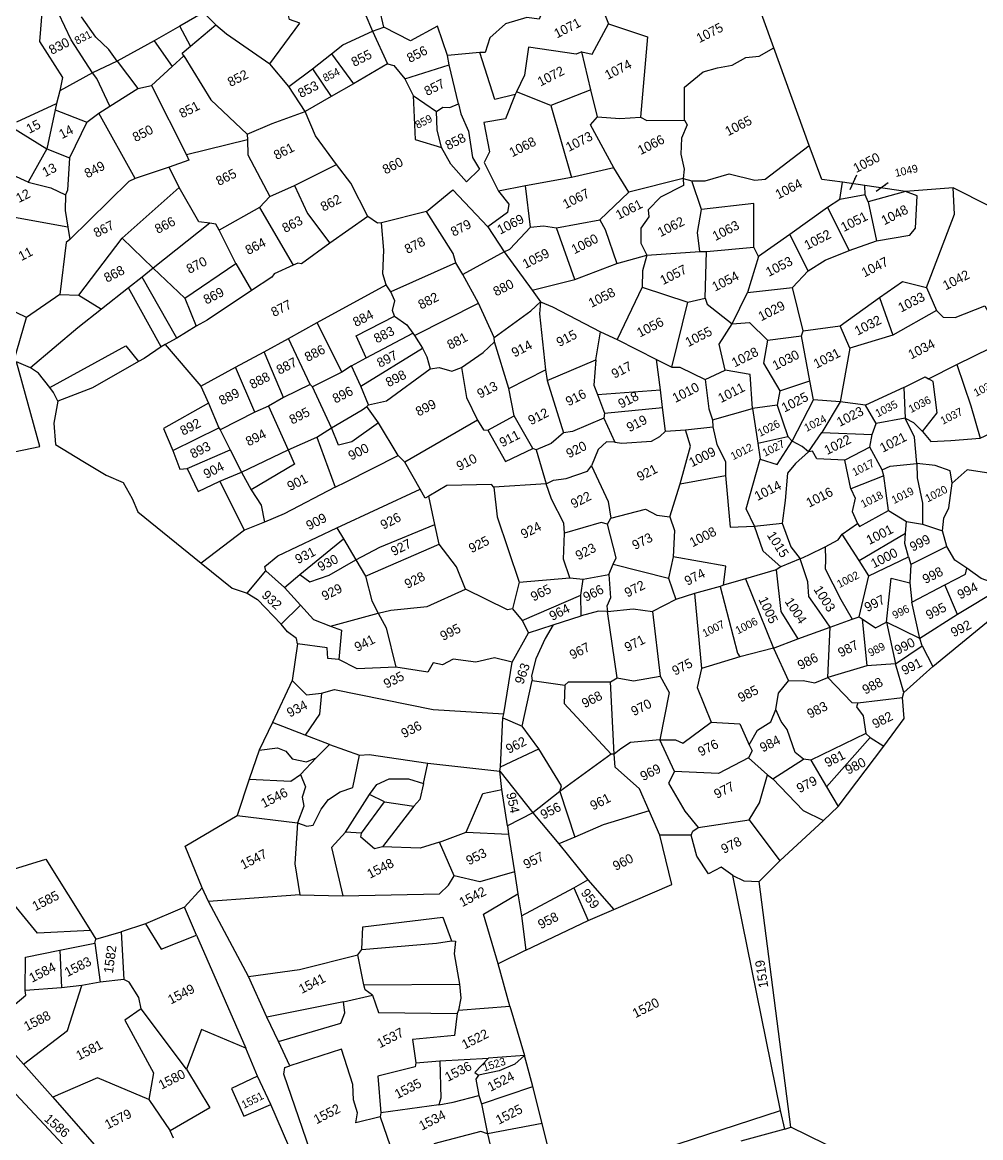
# Model space of a CAD drawing. Header units: metres. Extents: x 255385 to 258919, y 2204351 to 2207088.
# Drawn here: x 256533.6 to 256898.4, y 2205048.2 to 2205473 of the extents above; entities that cross this region are included whole.
import ezdxf

# ---------------------------------------------------------------- set-up
doc = ezdxf.new("R2010")
doc.units = ezdxf.units.M
doc.header["$MEASUREMENT"] = 0
for name, color, linetype in [('POLY_PARCEL', 6, 'Continuous'), ('POLY_WATER', 4, 'Continuous'), ('SYM_ARROW', 1, 'Continuous'), ('TEXT_PARCEL', 7, 'Continuous')]:
    doc.layers.add(name, color=color, linetype=linetype)
doc.styles.get("Standard").update_dxf_attribs({"font": 'simplex.shx'})
doc.styles.add('TEXT_MAP', font='KRDEV050.TTF', dxfattribs={"height": 1.8})
doc.dimstyles.get("Standard").update_dxf_attribs({"dimtxt": 0.18, "dimasz": 0.18, "dimexe": 0.18, "dimexo": 0.0625, "dimgap": 0.09, "dimtad": 0, "dimtih": 1, "dimtoh": 1, "dimdec": 4, "dimzin": 0, "dimdsep": 46, "dimtxsty": 'Standard', "dimcen": 0.09, "dimadec": 0, "dimazin": 0, "dimtfac": 1, "dimtdec": 4, "dimtofl": 0, "dimtmove": 0, "dimatfit": 3, "dimfxl": 1, "dimtolj": 1, "dimtzin": 0, "dimarcsym": 0})

# ---------------------------------------------------------------- blocks, each defined once
blk = doc.blocks.new('TEXTARROW')
blk.add_leader([(0, 0), (8.64, 0)], dimstyle='Standard', override={"dimtxt": 2.5, "dimasz": 2.5, "dimexe": 1.25, "dimexo": 0.625, "dimgap": 0.625, "dimtad": 1, "dimtih": 0, "dimtoh": 0, "dimzin": 8, "dimcen": 2.5, "dimtofl": 1})
blk = doc.blocks.new('fdfdf')
at = {"layer": 'POLY_PARCEL'}
for points in [[(1959.86, 2724.26), (1956.52, 2718.86), (1957.33, 2710.7), (1955.72, 2708.69)], [(1962.8, 2708.89), (1962.05, 2716.36), (1962.22, 2722.05)], [(1968.03, 2708.78), (1967.63, 2711.48), (1966.48, 2714.7), (1965.79, 2719.41)], [(1955.72, 2708.69), (1953.99, 2706.79)], [(1962.8, 2708.89), (1955.72, 2708.69)], [(1962.86, 2701.71), (1963.09, 2707.57), (1962.8, 2708.89)], [(1968.03, 2708.78), (1962.8, 2708.89)], [(1976.14, 2709.01), (1968.03, 2708.78)], [(1968.03, 2708.78), (1969.18, 2702.28)], [(1981.78, 2709.24), (1976.14, 2709.01)], [(1976.14, 2709.01), (1976.95, 2703.09)], [(1988.05, 2706.36), (1987.02, 2709.53), (1981.78, 2709.24)], [(1981.84, 2704.93), (1981.78, 2709.24)], [(1945.68, 2707.13), (1953.99, 2706.79)], [(1953.99, 2706.79), (1953.24, 2705.87)], [(1944.54, 2706.36), (1948.41, 2699.9)], [(1953.24, 2705.87), (1948.41, 2699.9)], [(1953.24, 2705.87), (1957.61, 2700.99)], [(1979.88, 2703.89), (1979.83, 2704.47), (1981.84, 2704.93)], [(1981.84, 2704.93), (1988.05, 2706.36)], [(1988.05, 2706.36), (1989.08, 2703.91), (1993.87, 2695.04)], [(1993.87, 2695.04), (2002.49, 2699.39), (2001.04, 2700.89), (2001.91, 2704.47), (2010.82, 2704.91)], [(2010.82, 2704.91), (2010.48, 2701.87), (2014.45, 2695.42), (2014.22, 2691.69)], [(1962.86, 2701.71), (1969.18, 2702.28)], [(1969.18, 2702.28), (1971.77, 2701.6)], [(1971.77, 2701.6), (1976.95, 2703.09)], [(1976.95, 2703.09), (1979.88, 2703.89)], [(1979.88, 2703.89), (1980.68, 2694.02), (1983.85, 2685)], [(1942.37, 2695.82), (1937.78, 2701.56)], [(1957.61, 2700.99), (1951.52, 2696.39)], [(1957.61, 2700.99), (1960.38, 2701.48)], [(1960.38, 2701.48), (1962.86, 2701.71)], [(1960.89, 2687.18), (1960.38, 2701.48)], [(1971.77, 2701.6), (1971.71, 2686.72)], [(1948.41, 2699.9), (1942.37, 2695.82)], [(1948.41, 2699.9), (1951.52, 2696.39)], [(2016.48, 2691.38), (2018.27, 2698.55)], [(1951.52, 2696.39), (1948.35, 2691.05), (1947.6, 2690.47)], [(1942.37, 2695.82), (1945.71, 2692.94), (1947.6, 2690.47)], [(1995.13, 2689.47), (1993.87, 2695.04)], [(1945.18, 2684.71), (1935.26, 2692.32)], [(2005.27, 2691.38), (2007.99, 2691.92), (2014.22, 2691.69)], [(2014.22, 2691.69), (2013.91, 2684.77)], [(2014.22, 2691.69), (2016.48, 2691.38)], [(1947.6, 2690.47), (1946.17, 2687.77), (1945.18, 2684.71)], [(1995.13, 2689.47), (2000.68, 2690.44)], [(1995.71, 2683.81), (1995.13, 2689.47)], [(2000.68, 2690.44), (2005.27, 2691.38)], [(2000.68, 2690.44), (2001.46, 2684.11)], [(2005.27, 2691.38), (2006.37, 2684.37)], [(2024.88, 2680.96), (2025.74, 2686.87), (2019.82, 2686.71), (2016.48, 2691.38)], [(1960.89, 2687.18), (1959.57, 2687.18), (1944.44, 2682.43)], [(1967.68, 2686.15), (1960.89, 2687.18)], [(1967.62, 2681.78), (1967.68, 2686.15)], [(1971.71, 2686.72), (1971.65, 2685.63), (1967.68, 2686.15)], [(1983.44, 2684.02), (1971.71, 2686.72)], [(1945.18, 2684.71), (1944.44, 2682.43)], [(1983.44, 2684.02), (1982.18, 2681.44), (1982.29, 2672.36)], [(1983.85, 2685), (1983.44, 2684.02)], [(1983.85, 2685), (1989.08, 2684.66), (1995.71, 2683.81)], [(1996.48, 2672.05), (1995.37, 2678.78), (1995.71, 2683.81)], [(2001.46, 2684.11), (1995.71, 2683.81)], [(2006.37, 2684.37), (2001.46, 2684.11)], [(2013.91, 2684.77), (2006.37, 2684.37)], [(2013.91, 2684.77), (2014.84, 2683.99), (2015.54, 2680.72)], [(2081.19, 2653.92), (2082.65, 2665.53), (2088.02, 2684.67)], [(1930.31, 2672.91), (1923.68, 2681.58)], [(1944.44, 2682.43), (1943.58, 2682.26), (1938, 2673.92)], [(1953.53, 2678.1), (1967.62, 2681.78)], [(1969.75, 2673.05), (1968.03, 2674.25), (1967.62, 2681.78)], [(2024.34, 2679.24), (2024.88, 2680.96)], [(2030.65, 2678.7), (2024.88, 2680.96)], [(2046.68, 2681.89), (2043.64, 2679.24), (2041.7, 2680.57), (2037.5, 2681.34), (2033.6, 2680.33), (2031.58, 2678.23), (2030.65, 2678.7)], [(2015.54, 2680.72), (2024.34, 2679.24)], [(2015.54, 2680.72), (2015.54, 2677.15)], [(2022.55, 2671.78), (2024.34, 2679.24)], [(2055.79, 2679.87), (2055.08, 2672.38)], [(1941.16, 2672.13), (1953.53, 2678.1)], [(1953.53, 2678.1), (1956.18, 2670.29)], [(2015.54, 2677.15), (2012.04, 2669.45), (2015.85, 2665.79)], [(2015.54, 2677.15), (2018.11, 2672.4)], [(2033.01, 2668.46), (2029.12, 2669.39), (2030.65, 2678.7)], [(2048.11, 2669.93), (2046.94, 2670.01), (2039.39, 2675.38), (2036.28, 2670.95), (2033.48, 2668.77)], [(1924.33, 2666.54), (1930.31, 2672.91)], [(1938, 2673.92), (1930.31, 2672.91)], [(1938, 2673.92), (1941.16, 2672.13)], [(1969.75, 2673.05), (1956.18, 2670.29)], [(1970.73, 2671.04), (1970.73, 2672.36), (1969.75, 2673.05)], [(1982.29, 2672.36), (1979.59, 2671.38)], [(1982.29, 2672.36), (1987.47, 2672.13)], [(2015.85, 2665.79), (2016.63, 2669.21), (2018.11, 2672.4)], [(2018.11, 2672.4), (2019.59, 2672.56), (2020.76, 2671.94), (2022.55, 2671.78)], [(2048.11, 2669.93), (2049.67, 2668.61), (2055.08, 2672.38)], [(2055.08, 2672.38), (2060.6, 2666.78), (2052.43, 2653.72)], [(1941.16, 2672.13), (1943.81, 2667.76)], [(1956.18, 2670.29), (1953.53, 2669.75)], [(1956.18, 2670.29), (1958.94, 2662.42)], [(1970.7, 2663.89), (1970.73, 2671.04)], [(1979.59, 2671.38), (1970.73, 2671.04)], [(1979.59, 2671.38), (1980.3, 2658.65)], [(1987.47, 2672.13), (1987.28, 2666.2), (1988.49, 2659.18)], [(1987.47, 2672.13), (1996.48, 2672.05)], [(1997.29, 2660.43), (1997.26, 2667.6), (1996.48, 2672.05)], [(2022.55, 2671.78), (2022.08, 2669.91), (2021.85, 2666.26), (2020.29, 2661.44), (2020.45, 2658.79), (2017.1, 2657.78), (2016.01, 2662.14), (2015.85, 2665.79)], [(1950.29, 2669.08), (1943.81, 2667.76)], [(1953.53, 2669.75), (1950.29, 2669.08)], [(1950.71, 2656.18), (1950.29, 2669.08)], [(1954.1, 2656.28), (1953.53, 2669.75)], [(2033.01, 2668.46), (2029.24, 2665.17), (2025.27, 2666.41), (2023.64, 2660.89), (2021.85, 2659.57), (2021.77, 2653.43)], [(2033.48, 2668.77), (2033.01, 2668.46)], [(2038.12, 2663.46), (2033.48, 2668.77)], [(2046.32, 2662.7), (2048.11, 2669.93)], [(1913.71, 2665.61), (1910.58, 2656.24), (1915.01, 2651.48), (1921.34, 2649.75), (1924.75, 2666.18)], [(1926.63, 2663.97), (1924.75, 2666.18)], [(1943.81, 2667.76), (1938.11, 2666.67), (1926.63, 2663.97)], [(1928.18, 2658.94), (1927.5, 2662.33), (1926.63, 2663.97)], [(1958.94, 2662.42), (1970.7, 2663.89)], [(1970.7, 2663.89), (1971, 2657.97)], [(1958.94, 2662.42), (1958.46, 2656.66)], [(2038.12, 2663.46), (2035.39, 2649.38)], [(2046.32, 2662.7), (2038.12, 2663.46)], [(2045.15, 2657.49), (2046.32, 2662.7)], [(1997.29, 2660.43), (1997.29, 2660.43), (1988.49, 2659.18)], [(1999.05, 2658.21), (1998.37, 2658.5), (1997.29, 2660.43)], [(1928.18, 2658.94), (1944.79, 2659.43), (1945.53, 2655.64)], [(1928.38, 2655.89), (1928.38, 2657.73), (1928.18, 2658.94)], [(1971, 2657.97), (1960.88, 2656.71), (1958.46, 2656.66)], [(1980.3, 2658.65), (1976.33, 2658.84), (1975.61, 2658.45), (1971, 2657.97)], [(1988.49, 2659.18), (1981.85, 2658.12), (1981.27, 2658.6), (1980.3, 2658.65)], [(1994.45, 2647.18), (1994.88, 2649.36), (1997.11, 2653.32), (1999.05, 2658.21)], [(2007.72, 2656.23), (1999.05, 2658.21)], [(2007.72, 2656.23), (2014.11, 2657.58), (2016.83, 2648.29)], [(2043.44, 2647.38), (2043.21, 2656.72), (2045.15, 2657.49)], [(2045.15, 2657.49), (2048.79, 2655.25), (2052.43, 2653.72)], [(1928.38, 2655.89), (1925.77, 2652.51), (1924.21, 2648.72), (1927.43, 2643.49), (1930.14, 2639.06), (1932.44, 2636.36), (1932.55, 2632.86), (1932.38, 2630.04), (1938.71, 2615.79)], [(1945.53, 2655.64), (1935.4, 2655.16), (1928.38, 2655.89)], [(1950.71, 2656.18), (1946.78, 2655.7), (1945.53, 2655.64)], [(1951.59, 2656.2), (1950.71, 2656.18)], [(1954.1, 2656.28), (1951.59, 2656.2)], [(1951.59, 2656.2), (1954.07, 2646.01)], [(1958.46, 2656.66), (1954.1, 2656.28)], [(2008.3, 2644.91), (2008.64, 2646.74), (2007.72, 2656.23)], [(2059.67, 2649.36), (2062.55, 2654.96), (2067.07, 2655.97), (2069.87, 2655.43), (2072.59, 2654.57), (2075.55, 2654.73), (2077.96, 2653.8), (2081.19, 2653.92)], [(2021.77, 2653.43), (2022.39, 2650.32), (2021.46, 2649), (2016.83, 2648.29)], [(2026.83, 2651.95), (2021.77, 2653.43)], [(2052.43, 2653.72), (2053.21, 2652.55), (2059.67, 2649.36)], [(2078.72, 2634.22), (2081.19, 2653.92)], [(2024.11, 2644.49), (2026.83, 2651.95)], [(2035.39, 2649.38), (2026.83, 2651.95)], [(2043.44, 2647.38), (2035.39, 2649.38)], [(2059.67, 2649.36), (2059.71, 2648.32), (2057.61, 2646.53), (2056.05, 2643.88), (2055.35, 2641.01), (2054.34, 2639.53)], [(1973.17, 2646.53), (1979.44, 2646.76)], [(1979.3, 2636.13), (1979.44, 2646.76)], [(1979.44, 2646.76), (1994.45, 2647.18)], [(1994.64, 2645.63), (1994.45, 2647.18)], [(2016.83, 2648.29), (2017.46, 2642.58)], [(2043.87, 2641.9), (2043.44, 2647.38)], [(1954.07, 2646.01), (1953.88, 2642.43)], [(1954.07, 2646.01), (1961.61, 2646.24)], [(1961.01, 2636.86), (1961.61, 2646.24)], [(1961.61, 2646.24), (1967.82, 2646.35)], [(1967.17, 2636.86), (1967.82, 2646.35)], [(1967.82, 2646.35), (1973.17, 2646.53)], [(1972.86, 2636.8), (1973.17, 2646.53)], [(1993.17, 2641.11), (1993.28, 2642.26), (1994.55, 2643.69), (1994.64, 2645.63)], [(2008.3, 2644.91), (1994.64, 2645.63)], [(2008.45, 2642.29), (2008.3, 2644.91)], [(2017.46, 2642.58), (2008.45, 2642.29)], [(2017.46, 2642.58), (2018.66, 2642.54), (2024.11, 2644.49)], [(2017.46, 2642.58), (2018.91, 2633.59)], [(2024.11, 2644.49), (2026.44, 2643.55), (2028.47, 2642.15)], [(1953.88, 2642.43), (1944.01, 2642.05), (1943.67, 2637.51)], [(1953.88, 2642.43), (1953.47, 2637.37)], [(1984.7, 2636.45), (1984.94, 2641.11), (1993.17, 2641.11)], [(1993.17, 2641.11), (1994.49, 2638.58), (1994.81, 2636.63)], [(2008.6, 2636.08), (2008.45, 2642.29)], [(2027.07, 2631.69), (2028.47, 2642.15)], [(2028.47, 2642.15), (2036.56, 2639.74)], [(2036.56, 2639.74), (2043.87, 2641.9)], [(2054.34, 2639.53), (2043.87, 2641.9)], [(2036.56, 2639.74), (2036.59, 2637.6), (2035.66, 2630.75)], [(2054.34, 2639.53), (2053.79, 2638.3), (2048.89, 2638.3), (2045.7, 2637.21), (2045.15, 2635.96), (2042.82, 2634.72), (2041.49, 2632.15), (2041.49, 2629.59)], [(2054.34, 2639.53), (2055.66, 2638.36)], [(2054.8, 2632.62), (2055.66, 2638.36)], [(2055.66, 2638.36), (2057.92, 2637.2), (2062.59, 2636.34), (2066.41, 2633), (2068.25, 2632.27), (2078.72, 2634.22)], [(1943.67, 2637.51), (1943.26, 2633.66), (1944.53, 2633.14)], [(1943.67, 2637.51), (1953.47, 2637.37)], [(1953.47, 2637.37), (1953.53, 2636.91)], [(1961.01, 2636.86), (1953.53, 2636.91)], [(1953.53, 2636.91), (1953.53, 2632.61)], [(1963.83, 2636.74), (1961.01, 2636.86)], [(1963.83, 2636.74), (1963.37, 2627.55)], [(1967.17, 2636.86), (1963.83, 2636.74)], [(1972.86, 2636.8), (1967.17, 2636.86)], [(1972.69, 2627.55), (1973.03, 2636.22)], [(1973.03, 2636.22), (1972.86, 2636.8)], [(1979.3, 2636.13), (1979.3, 2636.13), (1973.03, 2636.22)], [(1981.49, 2636.4), (1979.3, 2636.13)], [(1981.32, 2632.09), (1981.49, 2636.4)], [(1981.49, 2636.4), (1984.7, 2636.45)], [(1984.7, 2636.45), (1994.81, 2636.63)], [(1994.81, 2636.63), (1994.89, 2636.11)], [(1994.89, 2636.11), (2008.6, 2636.08)], [(1994.89, 2636.11), (1995.18, 2633.24)], [(2008.31, 2628.83), (2008.6, 2636.08)], [(2081.19, 2625.02), (2077.95, 2627.3), (2078.72, 2634.22)], [(1944.53, 2633.14), (1944.41, 2628.26), (1944.41, 2628.26), (1949.05, 2628.18)], [(1944.53, 2633.14), (1953.53, 2632.61)], [(1953.53, 2632.61), (1953.53, 2627.83)], [(1980.99, 2628.26), (1981.32, 2632.09)], [(1981.32, 2632.09), (1995.18, 2633.24)], [(1995.18, 2633.24), (1995.12, 2631.4), (1994.68, 2629.06)], [(2018.91, 2633.59), (2027.07, 2631.69)], [(2018.91, 2633.59), (2019.3, 2630.87)], [(2050.83, 2625.62), (2052.08, 2629.04), (2054.8, 2632.62)], [(2060.46, 2621.68), (2064.25, 2629.14), (2054.8, 2632.62)], [(2008.31, 2628.83), (2016.88, 2630.21), (2019.3, 2630.87)], [(2019.3, 2630.87), (2018.09, 2628.95), (2014.24, 2618.84)], [(2019.3, 2630.87), (2020.94, 2629), (2026.93, 2620.53)], [(2027.07, 2631.69), (2035.66, 2630.75)], [(2035.66, 2630.75), (2041.49, 2629.59)], [(1948.99, 2617.66), (1949.05, 2628.18)], [(1949.05, 2628.18), (1953.53, 2627.83)], [(1953.53, 2627.83), (1963.37, 2627.55)], [(1953.53, 2627.83), (1953.59, 2623.95)], [(1963.37, 2627.55), (1963.25, 2624.56), (1953.59, 2623.95)], [(1963.37, 2627.55), (1969.41, 2627.26)], [(1969.41, 2627.26), (1972.69, 2627.55)], [(1981.16, 2624.29), (1974.93, 2623.41), (1972.4, 2623.98), (1972.69, 2627.55)], [(1972.69, 2627.55), (1979.48, 2627.95), (1980.59, 2628.09)], [(1980.59, 2628.09), (1980.99, 2628.26)], [(1981.16, 2624.29), (1980.59, 2628.09)], [(1980.99, 2628.26), (1984.44, 2627.34), (1994.68, 2629.06)], [(1994.68, 2629.06), (1996.29, 2628.49), (1998.19, 2626.77), (2000.09, 2626.54)], [(2000.09, 2626.54), (2005.09, 2627.23), (2007.97, 2628.09)], [(2006.36, 2618.84), (2007.97, 2628.09)], [(2007.97, 2628.09), (2008.31, 2628.83)], [(2041.49, 2629.59), (2039.39, 2627.33), (2037.91, 2624.53)], [(2041.49, 2629.59), (2050.83, 2625.62)], [(1969.41, 2627.26), (1968.14, 2617.09)], [(2000.09, 2626.54), (1998.33, 2620.98), (1998.27, 2616.15)], [(2050.83, 2625.62), (2052, 2625)], [(1953.59, 2623.95), (1953.99, 2620.48), (1953.07, 2617.26)], [(1981.68, 2617), (1981.16, 2624.29)], [(2037.91, 2624.53), (2029.11, 2617.81)], [(2037.91, 2624.53), (2044.37, 2618)], [(2047.72, 2617.15), (2052, 2625)], [(2052, 2625), (2060.46, 2621.68)], [(2079.26, 2622.28), (2081.19, 2625.02)], [(2084.71, 2622.53), (2081.19, 2625.02)], [(2060.41, 2619.64), (2060.46, 2621.68)], [(2076.44, 2622.02), (2067.67, 2620.71)], [(2076.44, 2622.02), (2076.4, 2612.8)], [(2079.26, 2622.28), (2076.44, 2622.02)], [(2084, 2620.93), (2079.26, 2622.28)], [(2084, 2620.93), (2084.71, 2622.53)], [(2091.17, 2617.96), (2084.71, 2622.53)], [(2023.67, 2616.19), (2026.93, 2620.53)], [(2026.93, 2620.53), (2029.11, 2617.81)], [(2060.41, 2619.64), (2055.41, 2614.47)], [(2067.67, 2620.71), (2060.41, 2619.64)], [(2067.63, 2612.89), (2067.67, 2620.71)], [(2083.86, 2619.47), (2081.92, 2612.07)], [(2083.86, 2619.47), (2084, 2620.93)], [(2091.17, 2617.96), (2083.86, 2619.47)], [(1948.99, 2617.66), (1938.71, 2615.79)], [(1953.07, 2617.26), (1948.99, 2617.66)], [(1968.14, 2617.09), (1957.16, 2616.97), (1953.07, 2617.26)], [(1968.14, 2617.09), (1970.5, 2617.09), (1981.68, 2617)], [(1982.2, 2615.33), (1981.68, 2617)], [(2004.92, 2613.72), (2006.36, 2618.84)], [(2006.36, 2618.84), (2014.24, 2618.84)], [(2013.61, 2616.88), (2011.82, 2606.54)], [(2014.24, 2618.84), (2013.61, 2616.88)], [(2013.61, 2616.88), (2023.67, 2616.19)], [(2029.11, 2617.81), (2034.1, 2610.97)], [(2036.04, 2608.32), (2044.37, 2618)], [(2044.37, 2618), (2047.72, 2617.15)], [(2047.72, 2617.15), (2047.49, 2615.98), (2050.06, 2610.46)], [(2081.92, 2612.07), (2088.12, 2610.14), (2089.67, 2610.81), (2092.77, 2616.23), (2091.17, 2617.96)], [(2099.6, 2614.48), (2091.17, 2617.96)], [(1938.71, 2615.79), (1941.81, 2608.84), (1943.94, 2606.71)], [(1998.27, 2616.15), (1982.2, 2615.33)], [(1982.48, 2609.35), (1982.2, 2615.33)], [(1998.27, 2616.15), (1998.44, 2614.03), (1999.19, 2613.57)], [(2023.67, 2616.19), (2021.12, 2612.02), (2020.95, 2610.12)], [(1999.19, 2613.57), (2004.92, 2613.72)], [(1999.19, 2613.57), (1999.42, 2606.69), (2005.26, 2606.54)], [(2005.26, 2606.54), (2004.92, 2613.72)], [(2050.06, 2610.46), (2055.41, 2614.47)], [(2055.41, 2614.47), (2063.51, 2611.39)], [(2063.51, 2611.39), (2067.63, 2612.89)], [(2067.63, 2612.89), (2071.46, 2613.28), (2076.4, 2612.8)], [(2076.4, 2612.8), (2081.92, 2612.07)], [(2086.41, 2599.78), (2097.51, 2609.84), (2099.6, 2614.48)], [(2104.19, 2608.19), (2099.6, 2614.48)], [(2032.1, 2605.47), (2034.1, 2610.97)], [(2034.1, 2610.97), (2036.04, 2608.32)], [(2044.83, 2603.19), (2046.08, 2608.16), (2050.06, 2610.46)], [(2050.06, 2610.46), (2053.16, 2609.17), (2054.64, 2604.59)], [(2061.58, 2603.07), (2063.51, 2611.39)], [(1943.94, 2606.71), (1949.06, 2608.89)], [(1949.06, 2608.89), (1949.29, 2609.7), (1952.4, 2610.39), (1964.94, 2610.04)], [(1950.79, 2604.41), (1949.06, 2608.89)], [(1964.94, 2610.04), (1965.08, 2607.59)], [(1964.94, 2610.04), (1982.48, 2609.35)], [(1983.36, 2607.44), (1982.56, 2607.44), (1982.48, 2609.35)], [(2020.95, 2610.12), (2020.54, 2606.33)], [(2020.95, 2610.12), (2032.1, 2605.47)], [(2036.04, 2608.32), (2037.36, 2607.62), (2040.63, 2603.34)], [(1943.94, 2606.71), (1945.15, 2604.7), (1947.05, 2598.44)], [(1954.55, 2605.3), (1965.08, 2607.59)], [(1965.08, 2607.59), (1965.36, 2602.9)], [(1981.93, 2602.09), (1983.36, 2607.44), (1983.36, 2607.44)], [(1995.22, 2603.3), (1995.05, 2603.99), (1987.34, 2607.72), (1983.36, 2607.44)], [(2005.69, 2605.98), (2005.26, 2606.54)], [(2011.82, 2606.54), (2008.77, 2605.79), (2005.69, 2605.98)], [(2019.97, 2605.52), (2019.97, 2605.52), (2013.52, 2605.98), (2011.82, 2606.54)], [(2020.54, 2606.33), (2019.97, 2605.52)], [(2020.54, 2606.33), (2030.95, 2602.25)], [(1950.79, 2604.41), (1954.55, 2605.3)], [(1952, 2599.99), (1950.79, 2604.41)], [(1954.55, 2605.3), (1955.64, 2603.17), (1959.49, 2602.59), (1965.36, 2602.9)], [(2005.69, 2605.98), (2005.69, 2605.98), (2004.42, 2599.33)], [(2019.97, 2605.52), (2019.74, 2600.47)], [(2030.95, 2602.25), (2032.1, 2605.47)], [(2054.64, 2604.59), (2052, 2601.01), (2052.38, 2594.87)], [(2054.64, 2604.59), (2060.85, 2602.39)], [(1965.36, 2602.9), (1970.6, 2603), (1981.93, 2602.09)], [(1965.36, 2602.9), (1965.63, 2599.3)], [(1980.95, 2598.36), (1981.93, 2602.09)], [(1995.22, 2603.3), (1993.21, 2597.95), (1991.31, 2584.91)], [(2004.42, 2599.33), (1995.22, 2603.3)], [(2029.4, 2597.94), (2030.95, 2602.25)], [(2040.63, 2603.34), (2038.68, 2597.98), (2038.37, 2595.8)], [(2040.63, 2603.34), (2044.83, 2603.19)], [(2046.16, 2594.24), (2048.73, 2600.23), (2044.83, 2603.19)], [(2058.4, 2593.99), (2060.85, 2602.39)], [(2060.85, 2602.39), (2061.58, 2603.07)], [(2061.58, 2603.07), (2068.3, 2600.74)], [(2068.3, 2600.74), (2077.5, 2602.15)], [(2077.5, 2602.15), (2076.47, 2594.56)], [(2077.5, 2602.15), (2082.83, 2602.87), (2086.41, 2599.78)], [(1947.05, 2598.44), (1952, 2599.99)], [(1952, 2599.99), (1952.94, 2596.4), (1955.3, 2593.82)], [(2019.74, 2600.47), (2018.41, 2601.27), (2016.29, 2600.64), (2013.75, 2598.46)], [(2019.74, 2600.47), (2020.89, 2599.72), (2026.12, 2597.42), (2027.96, 2597.54), (2029.4, 2597.94)], [(2068, 2596.07), (2068.3, 2600.74)], [(2086.41, 2599.78), (2086.07, 2595.01)], [(1948.11, 2593.64), (1948.39, 2594.68), (1947.42, 2596.57), (1947.05, 2598.44)], [(1965.63, 2599.3), (1965.63, 2599.3), (1964.5, 2594.51), (1964.56, 2591.86)], [(1965.63, 2599.3), (1980.95, 2598.36), (1980.95, 2598.36)], [(1981.53, 2588.36), (1981.93, 2592.95), (1980.95, 2598.36)], [(2003.28, 2589.32), (2004.03, 2591.1), (2004.03, 2596.22), (2004.42, 2599.33)], [(2004.42, 2599.33), (2005.99, 2599.32), (2008.35, 2598.51), (2012.6, 2597.88), (2013.75, 2598.46)], [(2013.75, 2598.46), (2013.47, 2590.93), (2012.51, 2587.86)], [(2029.4, 2597.94), (2032.93, 2596.44)], [(2027.28, 2587.67), (2032.35, 2593.2), (2032.93, 2596.44)], [(2032.93, 2596.44), (2037.83, 2594.56)], [(2038.37, 2595.8), (2037.83, 2594.56)], [(2038.37, 2595.8), (2046.16, 2594.24)], [(2068, 2596.07), (2061.72, 2587.78)], [(2076.47, 2594.56), (2068, 2596.07)], [(1948.11, 2593.64), (1944.03, 2587.83)], [(1953.8, 2587.38), (1952.02, 2588.53), (1952.82, 2590.43), (1948.11, 2593.64)], [(1955.3, 2593.82), (1956.79, 2592.15), (1953.8, 2587.38)], [(1955.3, 2593.82), (1964.56, 2591.86)], [(2037.83, 2594.56), (2037, 2591.22), (2036.95, 2587.54), (2035.76, 2585.15)], [(2046.16, 2594.24), (2044.05, 2587.88)], [(2050.67, 2592.69), (2046.16, 2594.24)], [(2052.38, 2594.87), (2050.67, 2592.69)], [(2052.38, 2594.87), (2058.4, 2593.99)], [(2057.36, 2590.44), (2058.4, 2593.99)], [(2086.07, 2595.01), (2076.47, 2594.56)], [(2086.07, 2595.01), (2086.65, 2593.26), (2088.64, 2592.15), (2094.74, 2591.57), (2095, 2584.93)], [(1964.56, 2591.86), (1964.62, 2588.7), (1962.83, 2581.12)], [(1964.56, 2591.86), (1966.97, 2591.29), (1973.47, 2588.76), (1981.53, 2588.36)], [(2050.67, 2592.69), (2049.74, 2586.39)], [(2000.31, 2581.22), (2000.82, 2584.95), (2003.28, 2589.32)], [(2011.4, 2587.14), (2010.42, 2587.94), (2003.28, 2589.32)], [(2050.08, 2585.21), (2057.36, 2590.44)], [(2061.72, 2587.78), (2057.36, 2590.44)], [(1944.03, 2587.83), (1937.01, 2582.43)], [(1944.03, 2587.83), (1945.21, 2584.18), (1947.91, 2583.14)], [(1962.83, 2581.12), (1956.1, 2584.22), (1953.8, 2587.38)], [(1987.86, 2580.94), (1986.88, 2581.23), (1981.53, 2588.36)], [(2008.88, 2579.83), (2009.94, 2580.6), (2011.4, 2587.14)], [(2011.4, 2587.14), (2012.51, 2587.86)], [(2012.51, 2587.86), (2019.2, 2586.36), (2020.6, 2584.33), (2022.68, 2582.93)], [(2022.68, 2582.93), (2027.28, 2587.67)], [(2027.28, 2587.67), (2035.76, 2585.15), (2035.76, 2585.15)], [(2044.05, 2587.88), (2043.07, 2584.93)], [(2044.05, 2587.88), (2049.74, 2586.39)], [(2061.72, 2587.78), (2055.93, 2584.1)], [(2065.74, 2585.02), (2061.72, 2587.78)], [(1991.31, 2584.91), (1987.86, 2580.94)], [(1991.31, 2584.91), (2000.31, 2581.22)], [(2035.76, 2585.15), (2032.03, 2575.96), (2036.29, 2573.99)], [(2036.29, 2573.99), (2036.39, 2577.67), (2043.07, 2584.93)], [(2043.07, 2584.93), (2045.54, 2582.55), (2050.08, 2585.21)], [(2049.74, 2586.39), (2050.08, 2585.21)], [(2051.97, 2581.97), (2051.34, 2583.47), (2050.08, 2585.21)], [(2065.96, 2580.96), (2065.74, 2585.02)], [(2073.83, 2584.68), (2065.74, 2585.02)], [(1947.91, 2583.14), (1945.72, 2579.75), (1941.48, 2577.4)], [(1947.91, 2583.14), (1950.44, 2582.63), (1965.57, 2570.67), (1977.21, 2563.79)], [(2022.68, 2582.93), (2022.25, 2580.22), (2019.73, 2575.81)], [(2051.97, 2581.97), (2055.93, 2584.1)], [(2055.93, 2584.1), (2064.36, 2579.42)], [(2073.83, 2584.68), (2071.36, 2579.31)], [(2073.2, 2575.54), (2077.27, 2577.47), (2079.35, 2583.14), (2078.77, 2584.01)], [(2073.83, 2584.68), (2078.38, 2584.64), (2078.77, 2584.01)], [(2078.77, 2584.01), (2084.83, 2584.01)], [(2084.83, 2584.01), (2084.83, 2584.01), (2083.64, 2575.69), (2082.45, 2569.39)], [(2084.83, 2584.01), (2092.13, 2583.88)], [(1887.87, 2562.72), (1878.62, 2566.88), (1875.56, 2580.67)], [(1875.56, 2580.67), (1886.46, 2578.78), (1887.87, 2562.72)], [(1937.01, 2582.43), (1932.35, 2578.86)], [(1941.48, 2577.4), (1937.01, 2582.43)], [(1983.14, 2571.89), (1980.49, 2574.13), (1976.92, 2575.05), (1973.36, 2577.52), (1971, 2577.46), (1969.62, 2578.61), (1967.89, 2577.46), (1962.83, 2581.12)], [(1987.86, 2580.94), (1988.46, 2578.11)], [(2000.31, 2581.22), (2002.48, 2579.83)], [(2051.97, 2581.97), (2048.73, 2581.15), (2046.55, 2580.18), (2043.75, 2575.68), (2041.27, 2572.1)], [(2057.44, 2577.37), (2052.79, 2580.08), (2052.7, 2581.73), (2051.97, 2581.97)], [(2064.36, 2579.42), (2065.96, 2580.96)], [(2071.36, 2579.31), (2065.96, 2580.96)], [(1932.35, 2578.86), (1928.09, 2574.78)], [(1932.35, 2578.86), (1935.69, 2577.66), (1936.78, 2576.39), (1937.24, 2574.5), (1939.37, 2572.72), (1941.38, 2572.6)], [(2000.64, 2577.31), (2002.48, 2579.83)], [(2002.48, 2579.83), (2007.28, 2578.43)], [(2007.28, 2578.43), (2005.49, 2574.26), (2004.13, 2573.2), (2003.82, 2572.22)], [(2007.28, 2578.43), (2008.88, 2579.83)], [(2008.88, 2579.83), (2017.11, 2572.62)], [(2062.81, 2577.45), (2064.36, 2579.42)], [(1944.78, 2573.69), (1941.48, 2577.4)], [(1988.46, 2578.11), (2000.64, 2577.31)], [(1988.46, 2578.11), (1988.46, 2575.47)], [(1998.95, 2573.78), (2000.64, 2577.31)], [(2055.94, 2572), (2057.44, 2577.37)], [(2062.81, 2577.45), (2057.44, 2577.37)], [(2062.96, 2572.48), (2062.81, 2577.45)], [(1928.09, 2574.78), (1922.92, 2569.63)], [(1928.09, 2574.78), (1935.05, 2570.82), (1937.24, 2571.11)], [(1983.14, 2571.89), (1988.46, 2575.47)], [(1993.34, 2574.67), (1990.79, 2573.04), (1987.45, 2570.39), (1985.21, 2567.86), (1984.98, 2567)], [(1988.46, 2575.47), (1993.34, 2574.67)], [(1993.34, 2574.67), (1998.95, 2573.78)], [(2019.73, 2575.81), (2017.11, 2572.62)], [(2025.86, 2566.61), (2027.91, 2569.67), (2019.73, 2575.81)], [(1937.24, 2571.11), (1941.38, 2572.6)], [(1941.38, 2572.6), (1944.78, 2573.69)], [(1944.78, 2573.69), (1949.02, 2569.24)], [(2003.82, 2572.22), (2002.29, 2573.05), (1998.95, 2573.78)], [(1999.66, 2560.08), (2003.82, 2572.22)], [(2003.82, 2572.22), (2008.43, 2570.43), (2011.48, 2568.3)], [(2017.11, 2572.62), (2016.51, 2568.3)], [(2037.21, 2564.75), (2035.56, 2568.96), (2036.29, 2573.99)], [(2036.29, 2573.99), (2041.27, 2572.1)], [(2041.27, 2572.1), (2040.65, 2567.31), (2041.23, 2564.46)], [(2055.94, 2572), (2055.89, 2570.02), (2054.2, 2568.03), (2054.07, 2565.47)], [(2062.69, 2571.33), (2055.94, 2572)], [(2062.69, 2571.33), (2062.96, 2572.48)], [(2062.96, 2572.48), (2064.66, 2572.44), (2069.4, 2570.61)], [(1937.24, 2571.11), (1937.07, 2568.58), (1935.57, 2567.08), (1935.05, 2565.42), (1932.51, 2563.1)], [(1977.21, 2563.79), (1983.14, 2571.89)], [(2060.51, 2564.99), (2062.69, 2571.33)], [(2069.4, 2570.61), (2068.24, 2568.13), (2066.94, 2563.34), (2065.12, 2559.73)], [(1910.62, 2560.29), (1911.35, 2568.9), (1922.92, 2569.63)], [(1922.92, 2569.63), (1932.51, 2563.1)], [(1932.51, 2563.1), (1933.84, 2561.77), (1935.04, 2561.37), (1937.75, 2563.38), (1939.88, 2564.42), (1942.52, 2564.7), (1945.05, 2564.3), (1949.02, 2569.24)], [(1949.02, 2569.24), (1950.69, 2568.55), (1959.95, 2561.95)], [(2011.48, 2568.3), (2007.12, 2556.59)], [(2016.51, 2568.3), (2011.48, 2568.3)], [(2020.2, 2567.72), (2014.88, 2554.29)], [(2020.2, 2567.72), (2016.51, 2568.3)], [(2025.19, 2566.66), (2020.2, 2567.72)], [(1979.26, 2560.08), (1984.98, 2567)], [(1984.98, 2567), (1990.12, 2563.37)], [(2025.19, 2566.66), (2022.35, 2553.81), (2022.43, 2552.94)], [(2025.86, 2566.61), (2025.19, 2566.66)], [(2030.17, 2565.79), (2025.86, 2566.61)], [(2030.17, 2565.79), (2028.92, 2551.53)], [(2036.14, 2564.65), (2030.17, 2565.79)], [(1871.53, 2558.14), (1874.46, 2563.88), (1880.95, 2562.04)], [(1976.69, 2563.21), (1977.21, 2563.79)], [(1990.12, 2563.37), (1990.99, 2563.61), (1998.2, 2559.98)], [(2036.14, 2564.65), (2033.38, 2557.15), (2033.87, 2551.01)], [(2037.21, 2564.75), (2036.14, 2564.65)], [(2041.23, 2564.46), (2037.21, 2564.75)], [(2040.39, 2550.21), (2039.92, 2553.86), (2039.44, 2557.25), (2040.55, 2559.86), (2041.23, 2564.46)], [(2041.23, 2564.46), (2043.07, 2564.36), (2046.51, 2564.31)], [(2046.51, 2564.31), (2045.47, 2562.09), (2044.6, 2560.59), (2044.64, 2557.35), (2044.6, 2553.97), (2044.85, 2549.63)], [(2046.51, 2564.31), (2049.37, 2564.36), (2050.53, 2565.04)], [(2050.53, 2565.04), (2054.07, 2565.47)], [(2051.18, 2559.05), (2050.53, 2565.04)], [(2054.07, 2565.47), (2054.16, 2564.8), (2060.51, 2564.99)], [(2060.51, 2564.99), (2062.63, 2561.55)], [(2067.94, 2556.87), (2069.3, 2558.9), (2071.04, 2560.25), (2073.75, 2564.17)], [(1880.95, 2562.04), (1877.97, 2555.48)], [(1880.95, 2562.04), (1887.49, 2560.2)], [(1887.87, 2562.72), (1888.03, 2560.83)], [(1932.51, 2563.1), (1928.54, 2556.32), (1926.65, 2550.61)], [(1939.94, 2557.33), (1947.3, 2561.7)], [(1947.3, 2561.7), (1949.43, 2562.73), (1952.02, 2562.62), (1955.3, 2560.95), (1957.43, 2558.88)], [(1949.2, 2559.11), (1947.3, 2561.7)], [(1957.43, 2558.88), (1959.95, 2561.95)], [(1959.95, 2561.95), (1971.52, 2554.36)], [(1972.03, 2555.05), (1976.69, 2563.21)], [(1976.69, 2563.21), (1979.26, 2560.08)], [(1990.12, 2563.37), (1988.37, 2560.27), (1992, 2547.55)], [(2061.41, 2559.71), (2062.63, 2561.55)], [(2062.63, 2561.55), (2065.12, 2559.73)], [(1887.49, 2560.2), (1885.04, 2553.06)], [(1887.49, 2560.2), (1888.03, 2560.83)], [(1888.03, 2560.83), (1893.02, 2559.86)], [(1893.02, 2559.86), (1889.3, 2551.46)], [(1897.83, 2559.13), (1893.02, 2559.86)], [(1897.83, 2559.13), (1898.29, 2553.4), (1905.54, 2552.72)], [(1905.93, 2558.54), (1897.83, 2559.13)], [(1910.62, 2560.29), (1905.93, 2558.54)], [(1910.52, 2557.43), (1910.62, 2560.29)], [(1980.14, 2554.75), (1979.26, 2560.08)], [(1992.54, 2547.3), (1998.2, 2559.98)], [(1998.2, 2559.98), (1999.66, 2560.08)], [(1999.66, 2560.08), (2002.23, 2558.14), (2007.12, 2556.59)], [(2051.18, 2559.05), (2061.41, 2559.71)], [(2059.86, 2555.36), (2060.4, 2557.97), (2061.41, 2559.71)], [(2065.12, 2559.73), (2067.94, 2556.87)], [(1855.73, 2559.11), (1866.73, 2520.98), (1866.58, 2514.16), (1865.28, 2484.69)], [(1864.84, 2545.75), (1862.32, 2555.29), (1871.23, 2557.32), (1871.53, 2558.14)], [(1877.97, 2555.48), (1871.53, 2558.14)], [(1905.54, 2552.72), (1905.93, 2558.54)], [(1910.81, 2541.13), (1910.52, 2557.43)], [(1926.65, 2550.61), (1910.52, 2557.43)], [(1939.94, 2557.33), (1936.2, 2555.95), (1933.95, 2546.7)], [(1942.58, 2555.78), (1939.94, 2557.33)], [(1942.58, 2555.78), (1949.2, 2559.11)], [(1949.2, 2559.11), (1953.86, 2555.84)], [(1957.43, 2558.88), (1955.41, 2556.47), (1953.86, 2555.84)], [(2051.48, 2555.55), (2051.18, 2559.05)], [(1881.6, 2554.12), (1877.97, 2555.48)], [(1944.94, 2551.64), (1943.45, 2551.99), (1942.07, 2555.15), (1942.58, 2555.78)], [(1953.86, 2555.84), (1944.94, 2551.64)], [(1971.52, 2554.36), (1972.03, 2555.05)], [(1972.03, 2555.05), (1980.14, 2554.75)], [(2007.12, 2556.59), (2007.26, 2553.01), (2001.55, 2545.75)], [(2046.25, 2549.44), (2051.48, 2555.55)], [(2051.48, 2555.55), (2059.86, 2555.36)], [(2059.86, 2555.36), (2059.61, 2553.87)], [(2067.31, 2553.82), (2067.94, 2556.87)], [(1864.84, 2545.75), (1875.26, 2547.64), (1881.6, 2554.12)], [(1885.04, 2553.06), (1881.6, 2554.12)], [(1889.3, 2551.46), (1885.04, 2553.06)], [(1970.28, 2551.03), (1971.52, 2554.36)], [(1971.52, 2554.36), (1973.56, 2544.36)], [(1980.04, 2545.66), (1980.77, 2546.48), (1980.14, 2554.75)], [(2014.88, 2554.29), (2012.5, 2551.44), (2011.86, 2544.3)], [(2022.43, 2552.94), (2014.88, 2554.29)], [(2028.92, 2551.53), (2022.43, 2552.94)], [(2050.42, 2546.15), (2055.09, 2553.25), (2057.87, 2550.82)], [(2059.61, 2553.87), (2057.87, 2550.82)], [(2067.31, 2553.82), (2059.61, 2553.87)], [(2068.86, 2548.35), (2067.51, 2550.77), (2067.31, 2553.82)], [(1889.74, 2544.98), (1890.27, 2547.11), (1889.98, 2550.59), (1889.3, 2551.46)], [(1905.54, 2552.72), (1904.12, 2529.17)], [(1926.65, 2550.61), (1933.95, 2546.7)], [(1955.04, 2547.46), (1951.27, 2548.14), (1944.94, 2551.64)], [(1960.5, 2546.83), (1966.72, 2552), (1970.28, 2551.03)], [(1968.1, 2544.36), (1970.28, 2551.03)], [(2028.92, 2551.53), (2028.62, 2544.65)], [(2028.92, 2551.53), (2033.87, 2551.01)], [(2033.87, 2551.01), (2040.39, 2550.21)], [(2057.87, 2550.82), (2056.51, 2547.33)], [(2035.64, 2541.8), (2040.39, 2550.21)], [(2040.39, 2550.21), (2044.85, 2549.63)], [(2046.59, 2548.81), (2043.25, 2540.39)], [(2044.85, 2549.63), (2046.25, 2549.44)], [(2046.25, 2549.44), (2046.59, 2548.81)], [(2046.59, 2548.81), (2048.09, 2546.15), (2050.42, 2546.15)], [(1933.95, 2546.7), (1950.58, 2538.65), (1952.88, 2539.34), (1954.64, 2540.45)], [(1954.64, 2540.45), (1955.04, 2547.46)], [(1955.04, 2547.46), (1960.5, 2546.83)], [(1960.5, 2546.83), (1967.52, 2542.81)], [(1992, 2547.55), (1980.04, 2545.66)], [(1993.55, 2534.58), (1993.8, 2539.17), (1991.52, 2544.98), (1992.54, 2547.3)], [(1992.54, 2547.3), (1992, 2547.55)], [(2001.55, 2545.75), (1996.36, 2547.88), (1994.14, 2547.64), (1992.54, 2547.3)], [(2054.72, 2540.46), (2056.51, 2547.33)], [(2056.51, 2547.33), (2063.63, 2547.48)], [(2063.19, 2541.29), (2063.63, 2547.48)], [(2063.63, 2547.48), (2068.09, 2547.48), (2068.86, 2548.35)], [(2072.7, 2541.93), (2072.64, 2542.98), (2070.41, 2545.35), (2068.86, 2548.35)], [(1864.84, 2545.75), (1866.97, 2537.58)], [(1889.74, 2544.98), (1885.92, 2544.45), (1886.26, 2532.98), (1883.11, 2528.82)], [(1892.21, 2530.71), (1889.74, 2544.98)], [(1968.1, 2544.36), (1967.52, 2542.81)], [(1973.56, 2544.36), (1968.1, 2544.36)], [(1980.04, 2545.66), (1973.56, 2544.36)], [(1973.56, 2544.36), (1975.29, 2536.83)], [(1980.04, 2545.66), (1978.62, 2536.55)], [(2001.3, 2539.08), (2001.55, 2545.75)], [(2001.55, 2545.75), (2004.21, 2544.4), (2005.18, 2543.24), (2011.86, 2544.3)], [(2011.86, 2544.3), (2016.56, 2541.55), (2016.37, 2537.14)], [(2023.97, 2540.88), (2025.86, 2543.39), (2028.62, 2544.65)], [(2028.62, 2544.65), (2031.19, 2543.44), (2032.93, 2542.04), (2035.64, 2541.8)], [(2050.42, 2546.15), (2048.38, 2538.26)], [(2054.72, 2540.46), (2050.42, 2546.15)], [(1967.52, 2542.81), (1965.28, 2535.91)], [(1910.42, 2532.61), (1910.81, 2541.13)], [(1910.81, 2541.13), (1920.15, 2537.91), (1931.37, 2535.32)], [(1965.28, 2535.91), (1958.49, 2537.23), (1954.64, 2540.45)], [(2016.37, 2537.14), (2019.03, 2538.93), (2022.04, 2539.17), (2023.97, 2540.88)], [(2024.41, 2529.99), (2023.53, 2531.88), (2024.16, 2536.47), (2023.82, 2538.36), (2023.97, 2540.88)], [(2043.25, 2540.39), (2035.64, 2541.8)], [(2035.64, 2541.8), (2037.53, 2535.46), (2038.55, 2534.88)], [(2048.38, 2538.26), (2043.25, 2540.39)], [(2054.49, 2538.99), (2054.72, 2540.46)], [(2063.19, 2541.29), (2054.72, 2540.46)], [(2072.7, 2541.93), (2063.19, 2541.29)], [(1932.46, 2535.9), (1934.65, 2539.69), (1949.14, 2534.4), (1948.51, 2529.58)], [(2001.3, 2539.08), (1999.27, 2537.63), (1999.61, 2531.43), (2000.43, 2527.47)], [(2015.11, 2535.01), (2008.62, 2534.92), (2001.3, 2539.08)], [(2047.32, 2532.65), (2048.38, 2538.26)], [(2048.38, 2538.26), (2054.49, 2538.99)], [(2054.49, 2538.99), (2054.49, 2534.54)], [(1866.97, 2537.58), (1871.72, 2518.7)], [(1883.11, 2528.82), (1876.23, 2537), (1866.97, 2537.58)], [(1904.12, 2529.17), (1898.21, 2536.19), (1892.21, 2530.71)], [(1931.37, 2535.32), (1932.46, 2535.9)], [(1932.46, 2535.9), (1945.81, 2530.5), (1948.51, 2529.58)], [(1965.28, 2535.91), (1963.96, 2531.83)], [(1978.62, 2536.55), (1975.29, 2536.83)], [(1975.29, 2536.83), (1977.13, 2528.16)], [(1993.55, 2534.58), (1984.49, 2536.2), (1978.62, 2536.55)], [(2016.37, 2537.14), (2016.32, 2535.88), (2015.11, 2535.01)], [(1929.76, 2529.69), (1931.37, 2535.32)], [(1993.26, 2529.5), (1993.55, 2534.58)], [(2015.11, 2535.01), (2016.85, 2530.47)], [(2038.55, 2534.88), (2037.97, 2534.3), (2038.31, 2532.17), (2037.26, 2528.96)], [(2038.55, 2534.88), (2046.64, 2531.88)], [(1910.28, 2527.43), (1910.42, 2532.61)], [(1924.81, 2528.54), (1910.42, 2532.61)], [(1954.46, 2521.6), (1956.36, 2531.37), (1963.96, 2531.83)], [(1963.96, 2531.83), (1962.63, 2527.75)], [(1892.21, 2530.71), (1892.79, 2522.14), (1884.02, 2521.66)], [(1930.33, 2527.22), (1929.58, 2528.72), (1929.76, 2529.69)], [(1929.76, 2529.69), (1946.15, 2521.47)], [(1948.51, 2529.58), (1949.2, 2529.17), (1947.88, 2527.11), (1946.15, 2521.47)], [(1978.97, 2520.8), (1991.05, 2520.05), (1993.26, 2529.5)], [(1998.64, 2526.79), (1993.26, 2529.5)], [(2009.82, 2524.33), (2013.07, 2526.36), (2016.85, 2530.47)], [(2016.85, 2530.47), (2017.43, 2529.26)], [(2017.43, 2529.26), (2024.41, 2529.99)], [(2017.43, 2529.26), (2019.85, 2521.28), (2022.42, 2517.79)], [(2025.52, 2529.17), (2024.41, 2529.99)], [(1883.11, 2528.82), (1884.02, 2521.66)], [(1903.68, 2523.37), (1904.12, 2529.17)], [(1910.09, 2522.35), (1910.28, 2527.43)], [(1910.28, 2527.43), (1922.51, 2525.15), (1924.12, 2526.59), (1924.81, 2528.54)], [(1924.81, 2528.54), (1930.33, 2527.22)], [(1930.33, 2527.22), (1929.87, 2523.72), (1943.16, 2516.71)], [(1962.63, 2527.75), (1960.39, 2521.55)], [(1962.63, 2527.75), (1974.02, 2527.98)], [(1974.02, 2527.98), (1973.62, 2521.14)], [(1974.02, 2527.98), (1977.13, 2528.16)], [(1977.13, 2528.16), (1978.97, 2520.8)], [(1998.64, 2526.79), (1999.22, 2527.33), (2000.43, 2527.47)], [(2000.43, 2527.47), (2009.82, 2524.33)], [(2037.26, 2528.96), (2025.52, 2529.17)], [(2025.52, 2529.17), (2025.91, 2523.26)], [(2037.63, 2527.88), (2025.91, 2523.26)], [(2037.26, 2528.96), (2037.63, 2527.88)], [(2037.63, 2527.88), (2039.18, 2525.2)], [(2002.22, 2516.25), (2000.96, 2518.71), (1998.2, 2518.67), (1997.76, 2522.73), (1998.64, 2526.79)], [(1903.68, 2523.37), (1898.2, 2523.5), (1897.86, 2517.74), (1903.49, 2517.37)], [(1903.49, 2517.37), (1903.68, 2523.37)], [(2009.82, 2524.33), (2011.52, 2514.7)], [(2025.91, 2523.26), (2026.15, 2518.91)], [(1883.97, 2520.06), (1884.02, 2521.66)], [(1905.58, 2501.74), (1908.34, 2521.39), (1909.07, 2522.45), (1910.09, 2522.35)], [(1921.07, 2505.79), (1916.41, 2506.82), (1917.56, 2508.43), (1918.02, 2510.96), (1919.23, 2513.66), (1920.38, 2520.67), (1910.09, 2522.35)], [(1946.15, 2521.47), (1945.12, 2519), (1943.68, 2517.17)], [(1952.82, 2513.37), (1954.46, 2521.6)], [(1960.39, 2521.55), (1954.46, 2521.6)], [(1960.39, 2521.55), (1973.62, 2521.14)], [(1973.62, 2521.14), (1978.97, 2520.8)], [(1901.79, 2490.9), (1903.49, 2517.37)], [(1943.16, 2516.71), (1940.8, 2513.2), (1933.32, 2516.13), (1931.83, 2511.88)], [(1943.68, 2517.17), (1943.16, 2516.71)], [(1943.68, 2517.17), (1952.82, 2513.37)], [(1989.87, 2472.02), (2002.22, 2516.25)], [(2002.22, 2516.25), (2003.58, 2514.41), (2006.19, 2512.96)], [(1931.83, 2511.88), (1931.42, 2511.25), (1924.23, 2512.91), (1921.53, 2506.42)], [(1952.82, 2513.37), (1952.82, 2513.37), (1951.05, 2503.68)], [(1931.83, 2511.88), (1936.09, 2510.14)], [(1936.09, 2510.14), (1933.04, 2503.7), (1932.12, 2502.72)], [(1936.09, 2510.14), (1944.66, 2506.32)], [(1921.07, 2505.79), (1920.26, 2499.95)], [(1921.53, 2506.42), (1921.07, 2505.79)], [(1932.12, 2502.72), (1921.53, 2506.42)], [(1944.66, 2506.32), (1941.04, 2505.11), (1941.44, 2504.31)], [(1951.05, 2503.68), (1944.66, 2506.32)], [(1941.44, 2504.31), (1940.64, 2503.85), (1939.77, 2500.8)], [(1951.05, 2503.68), (1948.58, 2503.04), (1945.35, 2503.27), (1941.44, 2504.31)], [(1949.73, 2497.64), (1951.05, 2503.68)], [(1932.12, 2502.72), (1934.77, 2501.92), (1939.77, 2500.8)], [(1939.77, 2500.8), (1939.49, 2499.14)], [(1939.49, 2499.14), (1937.88, 2493.51)], [(1939.49, 2499.14), (1949.73, 2497.64)], [(1948.12, 2490.57), (1949.73, 2497.64)], [(1937.88, 2493.51), (1936.96, 2494.49), (1927.87, 2496.5)], [(1937.88, 2493.51), (1936.04, 2485.92), (1938.57, 2484.08)], [(1948.12, 2490.57), (1937.88, 2493.51)], [(1945.38, 2478.81), (1948.12, 2490.57)], [(1945.38, 2478.81), (1960.81, 2476.65), (1989.87, 2472.02)], [(1989, 2468.49), (1989.87, 2472.02)], [(1989, 2468.49), (1980.43, 2470.24)], [(1989, 2468.49), (1990.21, 2468.29)]]:
    blk.add_lwpolyline(points, dxfattribs=at)
at = {"layer": 'POLY_WATER'}
for points in [[(2082.45, 2569.39), (2085.89, 2569.25), (2089.86, 2572.97), (2092.13, 2583.88)], [(2069.4, 2570.61), (2071.33, 2575.25), (2071.36, 2579.31)], [(2071.36, 2579.31), (2072.43, 2577.86), (2073.2, 2575.54)], [(2073.2, 2575.54), (2073.73, 2573.12), (2077.22, 2571.57), (2082.45, 2569.39)], [(2073.75, 2564.17), (2074.48, 2566.45), (2072.35, 2568.62), (2069.4, 2570.61)], [(2072.88, 2538.58), (2086.35, 2541.62), (2091.97, 2554.69), (2085.86, 2559.04), (2077.48, 2565.14), (2073.75, 2564.17)], [(2054.49, 2534.54), (2072.88, 2538.58)], [(2047.32, 2532.65), (2054.49, 2534.54)], [(2039.18, 2525.2), (2045.09, 2528.15), (2046.64, 2531.88)], [(2046.64, 2531.88), (2047.32, 2532.65)], [(2026.15, 2518.91), (2039.18, 2525.2)], [(2022.42, 2517.79), (2026.15, 2518.91)], [(2011.52, 2514.7), (2022.42, 2517.79)], [(2006.19, 2512.96), (2011.52, 2514.7)], [(1990.21, 2468.29), (2006.19, 2512.96)], [(1996.89, 2459.38), (1990.21, 2468.29)]]:
    blk.add_lwpolyline(points, dxfattribs=at)
at = {"layer": 'SYM_ARROW'}
for p, xscale, yscale, zscale, rotation in [((2084.2, 2625.05), 0.358854803824353, 0.358854803824353, 0.358854803824353, 218.9611706915244), ((2088.91, 2620.95), 0.323287709227877, 0.323287709227877, 0.323287709227877, 189.4524188179587)]:
    blk.add_blockref('TEXTARROW', p, dxfattribs=dict(at, xscale=xscale, yscale=yscale, zscale=zscale, rotation=rotation))
at = {"layer": 'TEXT_PARCEL', "style": 'TEXT_MAP'}
for s, height, p in [('830', 1.8, (1957.45, 2715.49)), ('831', 1.5, (1962.62, 2715.03)), ('15', 1.8, (1946.73, 2703.99)), ('14', 1.8, (1951.84, 2700.24)), ('13', 1.8, (1945.68, 2695.21)), ('852', 1.8, (1985.13, 2694.47)), ('12', 1.8, (1938.94, 2693.08)), ('850', 1.8, (1964.13, 2693.32)), ('851', 1.8, (1974.14, 2693.33)), ('849', 1.8, (1952.76, 2691.33)), ('853', 1.8, (1996.16, 2686.46)), ('854', 1.5, (2001.7, 2687.08)), ('855', 1.8, (2007.97, 2687.14)), ('11', 1.8, (1934.31, 2682.96)), ('856', 1.8, (2017.79, 2682.98)), ('867', 1.8, (1949.16, 2680.39)), ('865', 1.8, (1974.53, 2678.59)), ('861', 1.8, (1986.63, 2677.99)), ('866', 1.8, (1959.93, 2675.73)), ('857', 1.8, (2017.87, 2675.82)), ('1071', 1.8, (2045.02, 2674.38)), ('868', 1.8, (1947.02, 2671.82)), ('859', 1.5, (2013.38, 2671.05)), ('1072', 1.8, (2038.02, 2667.59)), ('870', 1.8, (1961.85, 2666.16)), ('864', 1.8, (1973.53, 2664.26)), ('863', 1.8, (1981.73, 2664.82)), ('862', 1.8, (1990.14, 2665.12)), ('860', 1.8, (2003.94, 2666.07)), ('858', 1.8, (2016.74, 2664.76)), ('1074', 1.8, (2050.07, 2662.88)), ('1075', 1.8, (2068.88, 2661.19)), ('869', 1.8, (1962.08, 2659.45)), ('1068', 1.8, (2027.04, 2657.99)), ('1073', 1.8, (2037.15, 2653.98)), ('877', 1.8, (1972.52, 2651.44)), ('878', 1.8, (2000.78, 2650.57)), ('879', 1.8, (2010.15, 2649.53)), ('1066', 1.8, (2049.14, 2647.19)), ('1069', 1.8, (2018.26, 2645.84)), ('1067', 1.8, (2031.66, 2644.51)), ('1065', 1.8, (2065.69, 2642.82)), ('889', 1.8, (1955.95, 2640.89)), ('888', 1.8, (1962.57, 2641)), ('887', 1.8, (1968.42, 2641.12)), ('886', 1.8, (1974.35, 2640.86)), ('884', 1.8, (1985.62, 2642.62)), ('892', 1.8, (1946.7, 2639.11)), ('882', 1.8, (1998.26, 2639.93)), ('883', 1.8, (1987.76, 2637.99)), ('1059', 1.8, (2019.61, 2637.79)), ('1061', 1.8, (2039.76, 2638.06)), ('893', 1.8, (1946.39, 2634.3)), ('880', 1.8, (2012.2, 2635.64)), ('1060', 1.8, (2029.2, 2636.03)), ('897', 1.8, (1986.17, 2633.57)), ('894', 1.8, (1956.94, 2631.57)), ('895', 1.8, (1966.28, 2631.51)), ('896', 1.8, (1975.48, 2631.34)), ('881', 1.8, (1999.7, 2630.55)), ('1062', 1.8, (2045.4, 2631.47)), ('904', 1.8, (1946.92, 2629.7)), ('898', 1.8, (1985.97, 2629.5)), ('1063', 1.8, (2054.41, 2626.04)), ('1064', 1.8, (2068.77, 2627.69)), ('914', 1.8, (2010.03, 2623.63)), ('1058', 1.8, (2027.45, 2625.4)), ('1050', 1.8, (2084.32, 2625.39)), ('899', 1.8, (1988.53, 2621.9)), ('915', 1.8, (2018.57, 2621.51)), ('1057', 1.8, (2041.64, 2623.06)), ('901', 1.8, (1960.14, 2620.34)), ('900', 1.8, (1973.21, 2620.24)), ('913', 1.8, (2000.57, 2619.61)), ('1054', 1.8, (2049.94, 2617.43)), ('1056', 1.8, (2033.13, 2616.13)), ('1053', 1.8, (2060.39, 2615.28)), ('1052', 1.8, (2069.28, 2616.52)), ('1051', 1.8, (2077.09, 2616.41)), ('1048', 1.8, (2084.58, 2614.03)), ('909', 1.8, (1959.95, 2611.99)), ('917', 1.8, (2025.21, 2611.32)), ('910', 1.8, (1990.74, 2609.06)), ('911', 1.8, (2000.13, 2609.35)), ('912', 1.8, (2006.95, 2610.63)), ('916', 1.8, (2014.99, 2610.58)), ('1055', 1.8, (2040.56, 2610.3)), ('931', 1.8, (1955.12, 2607.19)), ('1029', 1.8, (2055.24, 2608.36)), ('1047', 1.8, (2076.66, 2606.86)), ('926', 1.8, (1972.67, 2605.63)), ('918', 1.8, (2023.75, 2605.64)), ('930', 1.8, (1958.33, 2603.96)), ('1028', 1.8, (2046.68, 2602.78)), ('927', 1.8, (1972.15, 2600.23)), ('920', 1.8, (2010.55, 2601.66)), ('919', 1.8, (2023.13, 2600.87)), ('1010', 1.8, (2033.5, 2601.9)), ('929', 1.8, (1956.47, 2598.62)), ('1011', 1.8, (2041.26, 2597.9)), ('1030', 1.8, (2053.39, 2598.75)), ('1032', 1.8, (2070.41, 2597.52)), ('1033', 1.8, (2079.85, 2597.69)), ('1042', 1.8, (2089.4, 2597.58)), ('925', 1.8, (1985.69, 2593.96)), ('1031', 1.8, (2060.55, 2595.47)), ('928', 1.8, (1971.64, 2593.45)), ('924', 1.8, (1995.8, 2591.87)), ('922', 1.8, (2006.96, 2592.7)), ('921', 1.8, (2020.62, 2591.58)), ('1009', 1.8, (2030.72, 2589.46)), ('1025', 1.8, (2051.27, 2590.76)), ('1026', 1.5, (2044.99, 2588.74)), ('1034', 1.8, (2077.48, 2588.81)), ('941', 1.8, (1957.61, 2587.05)), ('1012', 1.5, (2038.35, 2587.09)), ('1024', 1.5, (2053.35, 2585.54)), ('923', 1.8, (2003.27, 2583.45)), ('1027', 1.5, (2044.07, 2584.91)), ('1023', 1.8, (2059.44, 2583.51)), ('934', 1.8, (1940.38, 2581.73)), ('995', 1.8, (1973.19, 2581.48)), ('1035', 1.5, (2066.76, 2581.84)), ('965', 1.8, (1992.05, 2580.33)), ('973', 1.8, (2013.82, 2580.29)), ('1022', 1.8, (2054.86, 2579.8)), ('1036', 1.5, (2072.81, 2579.68)), ('935', 1.8, (1959.39, 2578.24)), ('1014', 1.8, (2038.96, 2578.01)), ('964', 1.8, (1993.54, 2575.39)), ('966', 1.8, (2000.97, 2575.71)), ('1008', 1.8, (2023.87, 2575.77)), ('1021', 1.8, (2064.54, 2575.36)), ('1037', 1.5, (2077.22, 2574.91)), ('1038', 1.5, (2085.32, 2576.79)), ('972', 1.8, (2008.4, 2572.84)), ('1016', 1.8, (2047.2, 2572.39)), ('1017', 1.5, (2057.68, 2573.8)), ('1585', 1.8, (1880.13, 2570.83)), ('1546', 1.8, (1928.08, 2568.52)), ('936', 1.8, (1958.07, 2568.27)), ('974', 1.8, (2019.65, 2569.63)), ('967', 1.8, (1993.62, 2567.03)), ('1018', 1.5, (2056.39, 2567.62)), ('1019', 1.5, (2061.99, 2565.63)), ('971', 1.8, (2003.65, 2563.54)), ('1020', 1.5, (2067.86, 2562.98)), ('1547', 1.8, (1919.22, 2559.84)), ('1001', 1.8, (2054.21, 2560.79)), ('1584', 1.8, (1873.35, 2558.9)), ('968', 1.8, (1991.48, 2557.69)), ('1007', 1.5, (2018.13, 2559.34)), ('1583', 1.8, (1879.89, 2556.78)), ('962', 1.8, (1974.57, 2556.49)), ('975', 1.8, (2009.71, 2555.39)), ('1006', 1.5, (2024.03, 2556.96)), ('1002', 1.5, (2045.35, 2556.03)), ('1000', 1.8, (2052.94, 2556.4)), ('999', 1.8, (2061.03, 2555.87)), ('1588', 1.8, (1868.25, 2551.07)), ('970', 1.8, (1999.19, 2552.04)), ('997', 1.8, (2048.04, 2549.5)), ('998', 1.8, (2060.39, 2549.24)), ('1548', 1.8, (1940.03, 2547.25)), ('985', 1.8, (2018.61, 2545.08)), ('986', 1.8, (2031.61, 2545.43)), ('996', 1.5, (2052.1, 2545.92)), ('1549', 1.8, (1895.13, 2543.12)), ('987', 1.8, (2039.59, 2544.07)), ('995', 1.8, (2057.85, 2542.85)), ('994', 1.8, (2064.99, 2543.58)), ('1581', 1.8, (1874.59, 2541.55)), ('953', 1.8, (1958.07, 2540.92)), ('956', 1.8, (1974.75, 2542.28)), ('989', 1.5, (2044.7, 2541.62)), ('961', 1.8, (1984.01, 2539.5)), ('969', 1.8, (1995.12, 2540.16)), ('976', 1.8, (2007.09, 2539.34)), ('990', 1.8, (2049.45, 2539.59)), ('983', 1.8, (2028.99, 2536.31)), ('992', 1.8, (2060.58, 2537.7)), ('1542', 1.8, (1953.29, 2534.39)), ('957', 1.8, (1967.52, 2535.31)), ('984', 1.8, (2018, 2534.65)), ('988', 1.8, (2040.51, 2535.61)), ('991', 1.8, (2048.88, 2535.5)), ('1541', 1.8, (1918.36, 2533.53)), ('977', 1.8, (2006.14, 2530.72)), ('1580', 1.8, (1886.12, 2529.38)), ('982', 1.8, (2039.23, 2528.92)), ('1579', 1.8, (1873.5, 2527.28)), ('960', 1.8, (1982.63, 2527.23)), ('981', 1.8, (2027.74, 2526.46)), ('958', 1.8, (1964.78, 2523.78)), ('979', 1.8, (2020.73, 2524.5)), ('980', 1.8, (2030.63, 2523.42)), ('978', 1.8, (2002.56, 2520.72)), ('1551', 1.5, (1898.51, 2518.96)), ('1537', 1.8, (1926.97, 2517.47)), ('1552', 1.8, (1909.56, 2510.01)), ('1522', 1.8, (1941.33, 2509.89)), ('1535', 1.8, (1925.58, 2507.28)), ('1536', 1.8, (1935.64, 2505.84)), ('1534', 1.8, (1926.97, 2499.77)), ('1524', 1.8, (1942.05, 2500.42)), ('1520', 1.8, (1973.16, 2500.37)), ('1525', 1.8, (1940.58, 2494.08))]:
    blk.add_text(s, height=height, dxfattribs=at).set_placement(p)
for s, height, rotation, p in [('1049', 1.5, 345.594, (2090.75, 2621.29)), ('932', 1.8, 290.0027, (1946.04, 2604.96)), ('963', 1.8, 43.6056, (1983.02, 2567.02)), ('1015', 1.8, 275.395, (2037.56, 2571.43)), ('1005', 1.8, 267.9524, (2030.55, 2561.2)), ('1582', 1.8, 55.463, (1887.94, 2553.42)), ('1004', 1.8, 275.9531, (2034.82, 2558.56)), ('1003', 1.8, 275.3615, (2040.79, 2558.12)), ('954', 1.8, 255.1584, (1970.68, 2549.97)), ('1586', 1.8, 292.0325, (1863.36, 2534.5)), ('959', 1.8, 279.1719, (1974.67, 2526.57)), ('1523', 1.5, 350.191, (1942.74, 2504.46)), ('1519', 1.8, 71.5467, (1998.55, 2494.14))]:
    blk.add_text(s, height=height, rotation=rotation, dxfattribs=at).set_placement(p)
blk = doc.blocks.new('GFDGFDDGEWE')
at = {"xscale": 1.988515468938585, "yscale": 1.988515468938585, "zscale": 1.988515468938585, "rotation": 27.01368120761968}
blk.add_blockref('fdfdf', (255529.68, 2198881.96), dxfattribs=at)

msp = doc.modelspace()

# ---------------------------------------------------------------- block references
msp.add_blockref('GFDGFDDGEWE', (0, 0))

doc.saveas('drawing.dxf')
